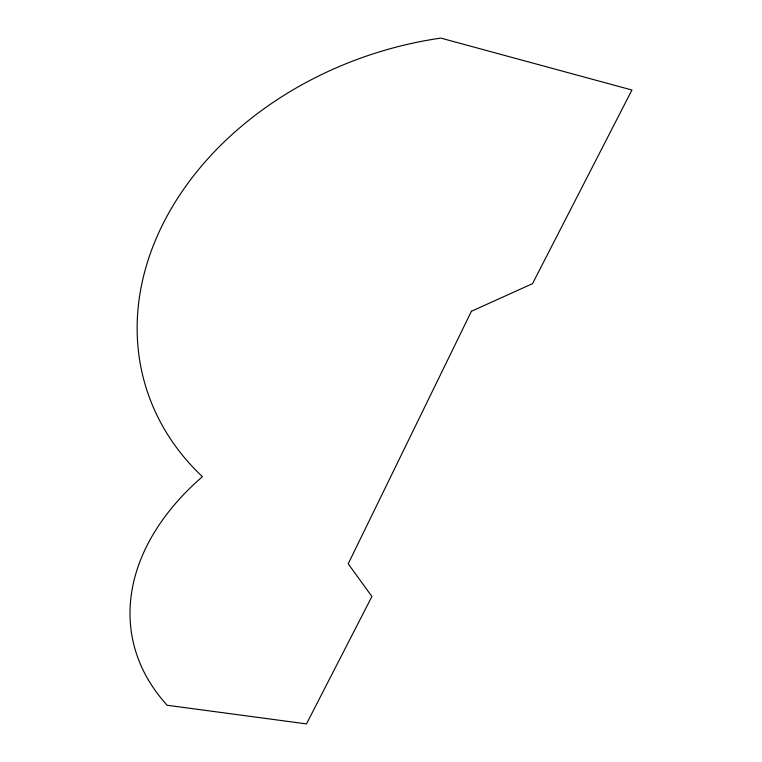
<?xml version="1.0" encoding="UTF-8"?>
<svg xmlns="http://www.w3.org/2000/svg" width="762" height="762" viewBox="0 0 762 762"><rect width="100%" height="100%" fill="white"/><g stroke="black" fill="none" stroke-linecap="round" stroke-linejoin="round"><path stroke-width="1.14" d="M471.43 311.258L348.205 563.823L371.913 596.475L306.486 723.9L167.173 705.26A288.884 192.386 -10.7 0 1 202.425 476.669A320.897 251.384 -17.3 0 1 167.097 216.027A320.897 251.384 -17.3 0 1 440.846 38.1L631.946 90.021L532.524 283.664L471.43 311.258"/></g></svg>
